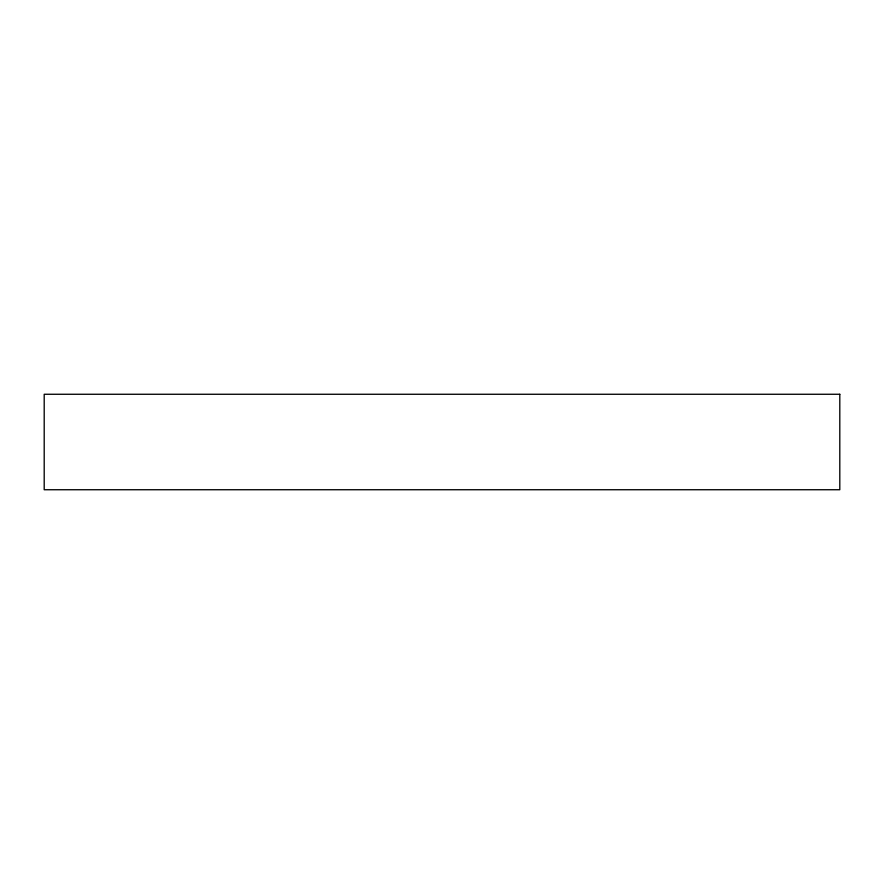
<?xml version="1.0" encoding="UTF-8"?>
<svg xmlns="http://www.w3.org/2000/svg" width="884" height="884" viewBox="0 0 884 884"><rect width="100%" height="100%" fill="white"/><g stroke="black" fill="none" stroke-linecap="round" stroke-linejoin="round"><path stroke-width="1.33" d="M839.8 394.264L44.2 394.264L44.2 489.736L839.8 489.736L839.8 394.264"/></g></svg>
